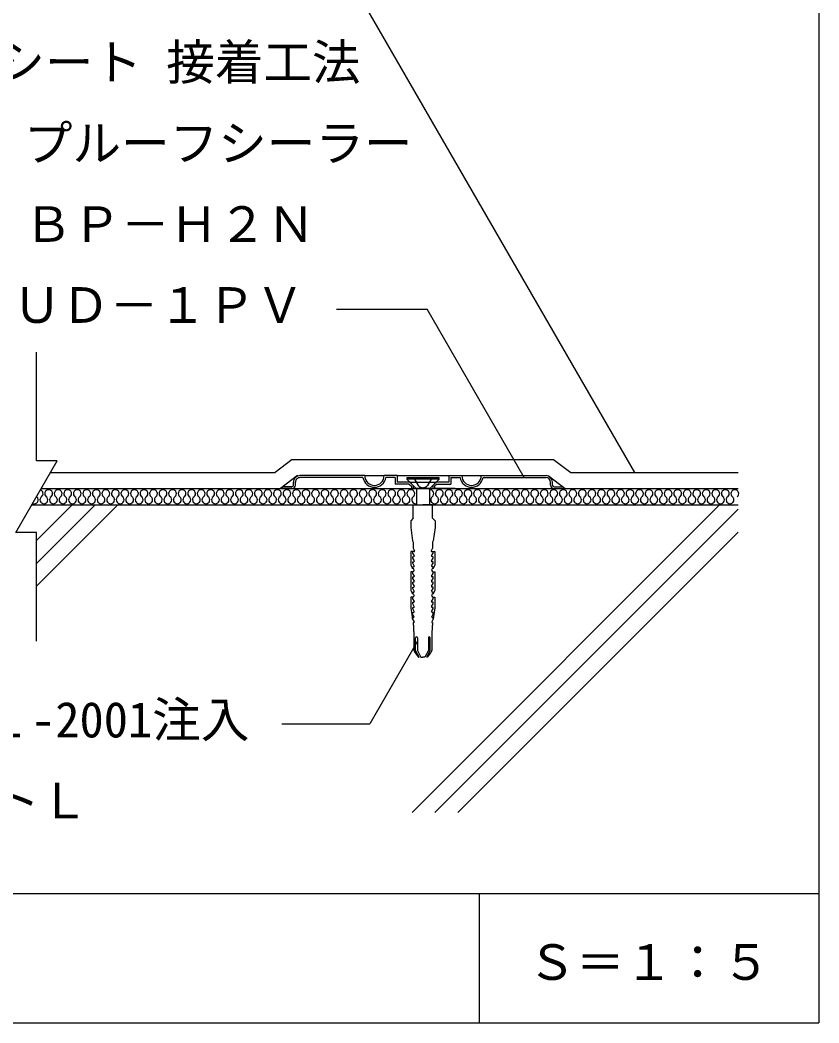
# Model space of a CAD drawing. Units: millimetres, scale not verified. Extents: x -418 to 382, y -607 to 623.
# Drawn here: x 135.4 to 382.2, y 33 to 342.7 of the extents above; entities that cross this region are included whole.
import ezdxf
from ezdxf.enums import TextEntityAlignment as Align

# ---------------------------------------------------------------- set-up
doc = ezdxf.new("R2010")
doc.units = ezdxf.units.MM
doc.header["$LTSCALE"] = 5
doc.linetypes.add('DASHED3', pattern=[4, 3, -1])
for name, color, linetype in [('2-2_in line', 7, 'Continuous'), ('2-4_out line', 2, 'Continuous'), ('2-6_鋼板・アングル', 2, 'Continuous'), ('2-7_ビス', 7, 'Continuous'), ('2-A_moji', 7, 'Continuous'), ('2-D_ハッチ他', 4, 'Continuous'), ('2-E_con他', 4, 'Continuous'), ('F-2', 7, 'Continuous'), ('F-5', 6, 'Continuous'), ('F-7', 1, 'Continuous'), ('F-A', 7, 'Continuous')]:
    doc.layers.add(name, color=color, linetype=linetype)
doc.styles.add('HG丸ｺﾞｼｯｸM-PRO', font='')
doc.styles.add('ＭＳ ゴシック', font='')
doc.styles.get('HG丸ｺﾞｼｯｸM-PRO').set_extended_font_data('HG丸ｺﾞｼｯｸM-PRO')
doc.styles.get('ＭＳ ゴシック').set_extended_font_data('MS Gothic')

msp = doc.modelspace()

# ---------------------------------------------------------------- linework, layer by layer
at = {"layer": '2-2_in line'}
for p, q in [((140.508, 206.533), (140.508, 240.118)), ((221.164, 201.971), (215.874, 197.971)), ((298.572, 201.971), (303.863, 197.971)), ((141.951, 197.971), (357.215, 197.971)), ((139.065, 192.971), (357.215, 192.971)), ((140.508, 184.409), (134.121, 184.409)), ((140.508, 150.824), (140.508, 184.409))]:
    msp.add_line(p, q, dxfattribs=at)
msp.add_lwpolyline([(134.121, 184.409), (146.895, 206.533), (140.508, 206.533)], dxfattribs=at)
at = {"layer": '2-4_out line'}
for p, q in [((219.486, 206.971), (214.196, 202.971)), ((219.486, 206.971), (300.25, 206.971)), ((300.25, 206.971), (305.54, 202.971)), ((144.838, 202.971), (214.196, 202.971)), ((305.54, 202.971), (357.215, 202.971))]:
    msp.add_line(p, q, dxfattribs=at)
at = {"layer": '2-6_鋼板・アングル'}
for p, q in [((241.903, 201.971), (221.903, 201.971)), ((241.353, 201.371), (221.903, 201.371)), ((241.903, 201.971), (247.903, 201.971)), ((251.903, 201.971), (247.903, 201.971)), ((251.303, 201.371), (248.452, 201.371)), ((251.303, 201.371), (251.303, 199.371)), ((251.903, 201.971), (267.903, 201.971)), ((251.903, 201.971), (251.903, 199.971)), ((267.903, 201.971), (271.903, 201.971)), ((268.503, 201.371), (271.353, 201.371)), ((268.503, 201.371), (268.503, 199.371)), ((271.903, 201.971), (277.903, 201.971)), ((277.903, 201.971), (297.903, 201.971)), ((278.452, 201.371), (297.903, 201.371)), ((219.403, 198.571), (216.903, 198.571)), ((219.903, 199.071), (219.903, 199.971)), ((220.503, 199.071), (220.503, 199.971)), ((255.654, 199.371), (251.303, 199.371)), ((255.903, 199.971), (251.903, 199.971)), ((255.654, 199.371), (256.303, 198.723)), ((255.903, 199.971), (256.903, 198.971)), ((255.903, 199.971), (263.903, 199.971)), ((256.303, 198.723), (256.303, 197.971)), ((256.903, 198.971), (256.903, 197.971)), ((264.151, 199.371), (263.503, 198.723)), ((263.503, 198.723), (263.503, 197.971)), ((264.151, 199.371), (268.503, 199.371)), ((299.303, 199.071), (299.303, 199.971)), ((299.903, 199.071), (299.903, 199.971)), ((300.403, 198.571), (302.903, 198.571)), ((216.403, 197.971), (216.403, 198.071)), ((219.403, 197.971), (216.403, 197.971)), ((219.403, 197.971), (285.807, 197.971)), ((269.832, 197.971), (263.503, 197.971)), ((285.807, 197.971), (303.403, 197.971)), ((303.403, 197.971), (303.403, 198.071))]:
    msp.add_line(p, q, dxfattribs=at)
msp.add_lwpolyline([(267.903, 201.971), (267.903, 199.971), (263.903, 199.971), (262.903, 198.971), (262.903, 197.971)], dxfattribs=at)
for centre, radius, start, end in [((221.903, 199.971), 2, 89.99999, 179.99999), ((221.903, 199.971), 1.4, 89.99999, 179.99999), ((244.903, 201.971), 3.6, 189.59406, 350.40592), ((244.903, 201.971), 3, 179.99999, 359.99999), ((274.903, 201.971), 3.6, 189.59406, 350.40592), ((274.903, 201.971), 3, 179.99999, 359.99999), ((297.903, 199.971), 2, 359.99999, 89.99999), ((297.903, 199.971), 1.4, 359.99999, 89.99999), ((216.903, 198.071), 0.5, 89.99999, 179.99999), ((219.403, 199.071), 1.1, 269.99999, 359.99999), ((219.403, 199.071), 0.5, 269.99999, 359.99999), ((300.403, 199.071), 1.1, 179.99999, 269.99999), ((300.403, 199.071), 0.5, 179.99999, 269.99999), ((302.903, 198.071), 0.5, 359.99999, 89.99999)]:
    msp.add_arc(centre, radius, start, end, dxfattribs=at)
at = {"layer": '2-7_ビス'}
for p, q in [((254.868, 201.346), (254.868, 200.846)), ((254.868, 200.846), (257.743, 197.971)), ((264.868, 200.846), (254.868, 200.846)), ((264.868, 200.846), (261.993, 197.971)), ((261.993, 197.971), (257.743, 197.971)), ((257.868, 197.971), (257.868, 192.971)), ((261.868, 197.971), (261.868, 192.971)), ((256.699, 173.347), (256.699, 173.347)), ((256.699, 173.347), (256.699, 173.347)), ((263.037, 173.347), (263.037, 173.347)), ((263.037, 173.347), (263.037, 173.347)), ((256.699, 157.68), (257.132, 156.855)), ((263.037, 157.68), (262.604, 156.855))]:
    msp.add_line(p, q, dxfattribs=at)
at = {"layer": '2-7_ビス', "linetype": 'DASHED3'}
for p, q in [((257.318, 200.846), (257.318, 201.346)), ((262.418, 200.846), (262.418, 201.346)), ((257.318, 200.846), (258.401, 198.971)), ((262.418, 200.846), (261.336, 198.971))]:
    msp.add_line(p, q, dxfattribs=at)
at = {"layer": '2-7_ビス'}
for points in [[(264.868, 200.846), (264.868, 201.346), (254.868, 201.346)], [(256.868, 188.876), (256.868, 192.971), (259.868, 192.971)], [(262.868, 188.876), (262.868, 192.971), (259.868, 192.971)], [(256.868, 188.876), (256.118, 188.051), (256.118, 185.953), (256.666, 181.835), (256.908, 181.427), (256.868, 181.427), (256.868, 179.613), (257.301, 178.789)], [(262.868, 188.876), (263.618, 188.051), (263.618, 185.953), (263.07, 181.835), (262.828, 181.427), (262.868, 181.427), (262.868, 179.613), (262.435, 178.789)], [(257.171, 178.541), (256.193, 178.541), (256.193, 174.308), (256.695, 173.347), (256.699, 173.347)], [(257.24, 177.222), (256.732, 178.047), (256.732, 178.541)], [(257.24, 175.655), (256.732, 176.48), (256.732, 176.957), (257.081, 176.975)], [(262.497, 177.222), (263.004, 178.047), (263.004, 178.541)], [(262.497, 175.655), (263.004, 176.48), (263.004, 176.957), (262.655, 176.975)], [(262.565, 178.541), (263.543, 178.541), (263.543, 174.308), (263.042, 173.347), (263.037, 173.347)], [(256.699, 173.347), (256.703, 173.824), (257.021, 173.841)], [(257.183, 174.089), (256.732, 174.913), (256.732, 175.391), (257.08, 175.408)], [(262.554, 174.089), (263.004, 174.913), (263.004, 175.391), (262.656, 175.408)], [(263.037, 173.347), (263.033, 173.824), (262.716, 173.841)], [(256.732, 172.275), (256.193, 172.275), (256.193, 166.477), (256.699, 165.513)], [(257.24, 170.955), (256.732, 171.78), (256.732, 172.275)], [(257.24, 169.389), (256.732, 170.213), (256.732, 170.691), (257.08, 170.708)], [(262.497, 170.955), (263.004, 171.78), (263.004, 172.275)], [(262.497, 169.389), (263.004, 170.213), (263.004, 170.691), (262.656, 170.708)], [(263.004, 172.275), (263.543, 172.275), (263.543, 166.477), (263.037, 165.513)], [(257.24, 167.822), (256.732, 168.647), (256.732, 169.124), (257.08, 169.141)], [(257.182, 166.255), (256.732, 167.08), (256.732, 167.557), (257.08, 167.575)], [(262.497, 167.822), (263.004, 168.647), (263.004, 169.124), (262.656, 169.141)], [(262.554, 166.255), (263.004, 167.08), (263.004, 167.557), (262.656, 167.575)], [(256.732, 164.441), (256.193, 164.441), (256.193, 161.193), (256.699, 157.68), (256.7, 158.157), (257.008, 158.175)], [(256.699, 165.513), (256.703, 165.991), (257.024, 166.008)], [(257.24, 163.122), (256.732, 163.947), (256.732, 164.441)], [(262.497, 163.122), (263.004, 163.947), (263.004, 164.441)], [(263.037, 165.513), (263.033, 165.991), (262.713, 166.008)], [(263.004, 164.441), (263.543, 164.441), (263.543, 161.193), (263.037, 157.68), (263.037, 158.157), (262.728, 158.175)], [(257.175, 159.989), (256.711, 160.813), (256.715, 161.291), (257.05, 161.308)], [(257.207, 161.555), (256.727, 162.38), (256.732, 162.857), (257.08, 162.875)], [(262.529, 161.555), (263.009, 162.38), (263.004, 162.857), (262.656, 162.875)], [(262.561, 159.989), (263.025, 160.813), (263.021, 161.291), (262.686, 161.308)], [(257.153, 158.422), (256.702, 159.247), (256.704, 159.724), (257.027, 159.741)], [(262.583, 158.422), (263.034, 159.247), (263.032, 159.724), (262.71, 159.741)], [(257.003, 156.608), (256.868, 156.608), (256.868, 155.825), (257.018, 155.825), (257.018, 154.217), (257.025, 154.217)], [(262.734, 156.608), (262.868, 156.608), (262.868, 155.825), (262.718, 155.825), (262.718, 154.217), (262.712, 154.217)], [(257.075, 153.887), (257.075, 147.937), (257.515, 147.285), (258.518, 145.971), (258.668, 145.971), (257.582, 147.937), (257.582, 151.908)], [(258.166, 151.908), (258.166, 147.937), (259.251, 145.971), (259.868, 145.971)], [(261.571, 151.908), (261.571, 147.937), (260.485, 145.971), (259.868, 145.971)], [(262.661, 153.887), (262.661, 147.937), (262.221, 147.285), (261.218, 145.971), (261.069, 145.971), (262.154, 147.937), (262.154, 151.908)]]:
    msp.add_lwpolyline(points, dxfattribs=at)
at = {"layer": '2-7_ビス', "linetype": 'DASHED3'}
msp.add_arc((259.868, 200.082), 1.84, 217.11751, 322.88248, dxfattribs=at)
at = {"layer": '2-7_ビス'}
for centre, major_axis, start_param, end_param in [((257.032, 177.198), (0, -0.229), 0.2312026, 1.6765256), ((257.161, 178.713), (0, -0.172), 0.06848, 2.1628795), ((262.576, 178.713), (0, -0.172), 4.1203058, 6.2147054), ((262.704, 177.198), (0, -0.229), 4.6066597, 6.0519827), ((256.975, 174.065), (0, -0.229), 0.2312026, 1.6765256), ((257.032, 175.631), (0, -0.229), 0.2312026, 1.6765256), ((262.704, 175.631), (0, -0.229), 4.6066597, 6.0519827), ((262.761, 174.065), (0, -0.229), 4.6066597, 6.0519827), ((256.678, 172.811), (0, -0.536), 0.0442118, 3.0973809), ((257.032, 170.931), (0, -0.229), 0.2312026, 1.6765256), ((262.704, 170.931), (0, -0.229), 4.6066597, 6.0519827), ((263.059, 172.811), (0, -0.536), 3.1858044, 6.2389735), ((257.032, 169.365), (0, -0.229), 0.2312026, 1.6765256), ((257.032, 167.798), (0, -0.229), 0.2312026, 1.6765256), ((262.704, 169.365), (0, -0.229), 4.6066597, 6.0519827), ((262.704, 167.798), (0, -0.229), 4.6066597, 6.0519827), ((256.678, 164.977), (0, -0.536), 0.0442118, 3.0973809), ((256.975, 166.231), (0, -0.229), 0.2312026, 1.6765256), ((262.761, 166.231), (0, -0.229), 4.6066597, 6.0519827), ((263.059, 164.977), (0, -0.536), 3.1858044, 6.2389735), ((257, 161.531), (0, -0.229), 0.2312026, 1.6765256), ((257.032, 163.098), (0, -0.229), 0.2312026, 1.6765256), ((262.704, 163.098), (0, -0.229), 4.6066597, 6.0519827), ((262.736, 161.531), (0, -0.229), 4.6066597, 6.0519827), ((256.946, 158.398), (0, -0.229), 0.2312026, 1.6765256), ((256.968, 159.965), (0, -0.229), 0.2312026, 1.6765256), ((262.769, 159.965), (0, -0.229), 4.6066597, 6.0519827), ((262.791, 158.398), (0, -0.229), 4.6066597, 6.0519827), ((256.99, 156.781), (0, -0.174), 0.0818475, 2.1771705), ((262.747, 156.781), (0, -0.174), 4.1060148, 6.2013378), ((256.348, 153.923), (0, -0.8), 1.5261677, 1.947508), ((257.874, 151.898), (0, -0.321), 1.5390306, 4.6806232), ((261.862, 151.898), (0, -0.321), 1.6025621, 4.7441547), ((263.388, 153.923), (0, -0.8), 4.3356773, 4.7570176)]:
    msp.add_ellipse(centre, major_axis=major_axis, ratio=0.909574, start_param=start_param, end_param=end_param, dxfattribs=at)
at = {"layer": '2-A_moji'}
for p, q in [((325.326, 202.971), (190.941, 435.733)), ((233.149, 253.361), (261.142, 253.361)), ((291.159, 201.371), (261.142, 253.361)), ((258.227, 150.855), (243.49, 125.331)), ((216.323, 125.331), (243.49, 125.331))]:
    msp.add_line(p, q, dxfattribs=at)
at = {"layer": '2-D_ハッチ他'}
for centre, start, end in [((139.851, 194.513), 244.26958, 52.47649), ((142.795, 194.513), 127.52351, 52.47649), ((141.323, 196.43), 307.52351, 70.80207), ((144.267, 196.43), 307.52351, 232.47649), ((145.739, 194.513), 127.52351, 52.47649), ((147.211, 196.43), 307.52351, 232.47649), ((148.683, 194.513), 127.52351, 52.47649), ((150.155, 196.43), 307.52351, 232.47649), ((151.627, 194.513), 127.52351, 52.47649), ((153.099, 196.43), 307.52351, 232.47649), ((154.571, 194.513), 127.52351, 52.47649), ((156.042, 196.43), 307.52351, 232.47649), ((157.514, 194.513), 127.52351, 52.47649), ((158.986, 196.43), 307.52351, 232.47649), ((160.458, 194.513), 127.52351, 52.47649), ((161.93, 196.43), 307.52351, 232.47649), ((163.402, 194.513), 127.52351, 52.47649), ((164.874, 196.43), 307.52351, 232.47649), ((166.346, 194.513), 127.52351, 52.47649), ((167.818, 196.43), 307.52351, 232.47649), ((169.29, 194.513), 127.52351, 52.47649), ((170.762, 196.43), 307.52351, 232.47649), ((172.234, 194.513), 127.52351, 52.47649), ((173.706, 196.43), 307.52351, 232.47649), ((175.178, 194.513), 127.52351, 52.47649), ((176.65, 196.43), 307.52351, 232.47649), ((178.122, 194.513), 127.52351, 52.47649), ((179.594, 196.43), 307.52351, 232.47649), ((181.066, 194.513), 127.52351, 52.47649), ((182.538, 196.43), 307.52351, 232.47649), ((184.01, 194.513), 127.52351, 52.47649), ((185.482, 196.43), 307.52351, 232.47649), ((186.954, 194.513), 127.52351, 52.47649), ((188.426, 196.43), 307.52351, 232.47649), ((189.898, 194.513), 127.52351, 52.47649), ((191.37, 196.43), 307.52351, 232.47649), ((192.841, 194.513), 127.52351, 52.47649), ((194.313, 196.43), 307.52351, 232.47649), ((195.785, 194.513), 127.52351, 52.47649), ((197.257, 196.43), 307.52351, 232.47649), ((198.729, 194.513), 127.52351, 52.47649), ((200.201, 196.43), 307.52351, 232.47649), ((201.673, 194.513), 127.52351, 52.47649), ((203.145, 196.43), 307.52351, 232.47649), ((204.617, 194.513), 127.52351, 52.47649), ((206.089, 196.43), 307.52351, 232.47649), ((207.561, 194.513), 127.52351, 52.47649), ((209.033, 196.43), 307.52351, 232.47649), ((210.505, 194.513), 127.52351, 52.47649), ((211.977, 196.43), 307.52351, 232.47649), ((213.449, 194.513), 127.52351, 52.47649), ((214.921, 196.43), 307.52351, 232.47649), ((216.393, 194.513), 127.52351, 52.47649), ((217.865, 196.43), 307.52351, 232.47649), ((219.337, 194.513), 127.52351, 52.47649), ((220.809, 196.43), 307.52351, 232.47649), ((222.281, 194.513), 127.52351, 52.47649), ((223.753, 196.43), 307.52351, 232.47649), ((225.225, 194.513), 127.52351, 52.47649), ((226.697, 196.43), 307.52351, 232.47649), ((228.169, 194.513), 127.52351, 52.47649), ((229.64, 196.43), 307.52351, 232.47649), ((231.112, 194.513), 127.52351, 52.47649), ((232.584, 196.43), 307.52351, 232.47649), ((234.056, 194.513), 127.52351, 52.47649), ((235.528, 196.43), 307.52351, 232.47649), ((237, 194.513), 127.52351, 52.47649), ((238.472, 196.43), 307.52351, 232.47649), ((239.944, 194.513), 127.52351, 52.47649), ((241.416, 196.43), 307.52351, 232.47649), ((242.888, 194.513), 127.52351, 52.47649), ((244.36, 196.43), 307.52351, 232.47649), ((245.832, 194.513), 127.52351, 52.47649), ((247.304, 196.43), 307.52351, 232.47649), ((248.776, 194.513), 127.52351, 52.47649), ((250.248, 196.43), 307.52351, 232.47649), ((251.72, 194.513), 127.52351, 52.47649), ((253.192, 196.43), 307.52351, 232.47649), ((254.664, 194.513), 127.52351, 52.47649), ((256.136, 196.43), 307.52351, 232.47649), ((257.608, 194.513), 127.52351, 282.44975), ((262.024, 196.43), 307.52351, 97.38833), ((263.496, 194.513), 127.52351, 52.47649), ((264.968, 196.43), 307.52351, 232.47649), ((266.439, 194.513), 127.52351, 52.47649), ((267.911, 196.43), 307.52351, 232.47649), ((269.383, 194.513), 127.52351, 52.47649), ((270.855, 196.43), 307.52351, 232.47649), ((272.327, 194.513), 127.52351, 52.47649), ((273.799, 196.43), 307.52351, 232.47649), ((275.271, 194.513), 127.52351, 52.47649), ((276.743, 196.43), 307.52351, 232.47649), ((278.215, 194.513), 127.52351, 52.47649), ((279.687, 196.43), 307.52351, 232.47649), ((281.159, 194.513), 127.52351, 52.47649), ((282.631, 196.43), 307.52351, 232.47649), ((284.103, 194.513), 127.52351, 52.47649), ((285.575, 196.43), 307.52351, 232.47649), ((287.047, 194.513), 127.52351, 52.47649), ((288.519, 196.43), 307.52351, 232.47649), ((289.991, 194.513), 127.52351, 52.47649), ((291.463, 196.43), 307.52351, 232.47649), ((292.935, 194.513), 127.52351, 52.47649), ((294.407, 196.43), 307.52351, 232.47649), ((295.879, 194.513), 127.52351, 52.47649), ((297.351, 196.43), 307.52351, 232.47649), ((298.823, 194.513), 127.52351, 52.47649), ((300.295, 196.43), 307.52351, 232.47649), ((301.767, 194.513), 127.52351, 52.47649), ((303.238, 196.43), 307.52351, 232.47649), ((304.71, 194.513), 127.52351, 52.47649), ((306.182, 196.43), 307.52351, 232.47649), ((307.654, 194.513), 127.52351, 52.47649), ((309.126, 196.43), 307.52351, 232.47649), ((310.598, 194.513), 127.52351, 52.47649), ((312.07, 196.43), 307.52351, 232.47649), ((313.542, 194.513), 127.52351, 52.47649), ((315.014, 196.43), 307.52351, 232.47649), ((316.486, 194.513), 127.52351, 52.47649), ((317.958, 196.43), 307.52351, 232.47649), ((319.43, 194.513), 127.52351, 52.47649), ((320.902, 196.43), 307.52351, 232.47649), ((322.374, 194.513), 127.52351, 52.47649), ((323.846, 196.43), 307.52351, 232.47649), ((325.318, 194.513), 127.52351, 52.47649), ((326.79, 196.43), 307.52351, 232.47649), ((328.262, 194.513), 127.52351, 52.47649), ((329.734, 196.43), 307.52351, 232.47649), ((331.206, 194.513), 127.52351, 52.47649), ((332.678, 196.43), 307.52351, 232.47649), ((334.15, 194.513), 127.52351, 52.47649), ((335.622, 196.43), 307.52351, 232.47649), ((337.094, 194.513), 127.52351, 52.47649), ((338.566, 196.43), 307.52351, 232.47649), ((340.037, 194.513), 127.52351, 52.47649), ((341.509, 196.43), 307.52351, 232.47649), ((342.981, 194.513), 127.52351, 52.47649), ((344.453, 196.43), 307.52351, 232.47649), ((345.925, 194.513), 127.52351, 52.47649), ((347.397, 196.43), 307.52351, 232.47649), ((348.869, 194.513), 127.52351, 52.47649), ((350.341, 196.43), 307.52351, 232.47649), ((351.813, 194.513), 127.52351, 52.47649), ((353.285, 196.43), 307.52351, 232.47649), ((354.757, 194.513), 127.52351, 52.47649), ((356.229, 196.43), 307.52351, 232.47649)]:
    msp.add_arc(centre, 1.208, start, end, dxfattribs=at)
at = {"layer": '2-E_con他'}
for p, q in [((140.508, 181.955), (151.524, 192.971)), ((140.508, 174.884), (158.595, 192.971)), ((140.508, 167.813), (165.667, 192.971)), ((256.524, 97.971), (351.524, 192.971)), ((263.595, 97.971), (357.215, 191.591)), ((270.667, 97.971), (357.215, 184.519))]:
    msp.add_line(p, q, dxfattribs=at)
at = {"layer": 'F-2'}
msp.add_line((277.215, 72.971), (277.215, 32.971), dxfattribs=at)
at = {"layer": 'F-5'}
msp.add_line((-417.785, 72.971), (382.215, 72.971), dxfattribs=at)
at = {"layer": 'F-7'}
for p in [(382.215, 622.971), (-417.785, 32.971)]:
    msp.add_line(p, (382.215, 32.971), dxfattribs=at)

# ---------------------------------------------------------------- texts
at = {"layer": '2-A_moji', "style": 'ＭＳ ゴシック'}
for s, p in [('立上り用シート 接着工法', (68.083, 320.861)), ('プルーフシーラー', (136.623, 295.861)), ('ＢＰ－Ｈ２Ｎ', (136.623, 270.861)), ('ＵＤ－１ＰＶ', (133.149, 245.861)), ('ＥＬ-2001注入', (108.823, 117.831)), ('ロンシーラントＬ', (36.603, 92.831))]:
    msp.add_text(s, height=11, dxfattribs=at).set_placement(p, align=Align.BOTTOM_LEFT)
at = {"layer": 'F-A', "style": 'HG丸ｺﾞｼｯｸM-PRO'}
msp.add_text('Ｓ＝１：５', height=11, dxfattribs=at).set_placement((292.215, 42.971), align=Align.BOTTOM_LEFT)

doc.saveas('drawing.dxf')
